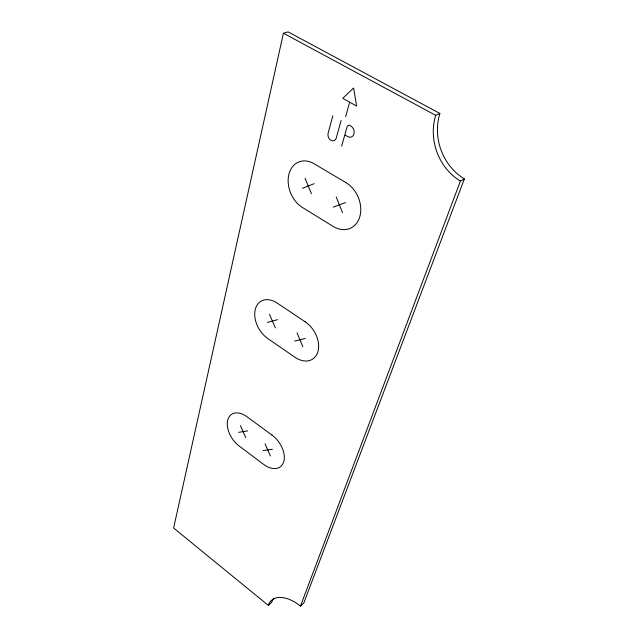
<?xml version="1.0" encoding="UTF-8"?>
<svg xmlns="http://www.w3.org/2000/svg" width="638" height="638" viewBox="0 0 638 638"><rect width="100%" height="100%" fill="white"/><g stroke="black" fill="none" stroke-linecap="round" stroke-linejoin="round"><path stroke-width="0.96" d="M439.869 113.452L435.69 115.319C428.281 139.85 438.458 167.674 460.397 181.112L464.376 178.903C442.517 165.569 432.428 137.84 439.869 113.452L288.113 31.9L283.431 33.216L173.624 528.017L268.295 605.366A33.415 18.813 48.9 0 1 300.466 606.1L303.816 602.966L464.376 178.903M332.829 115.805L328.123 133.254A5.359 4.131 71.1 0 0 330.931 140.28A5.359 4.131 71.1 0 0 336.29 137.952L341.107 120.494M345.644 116.594L349.664 102.168L356.626 106.036L353.611 88.004L342.75 98.332L349.177 101.897M341.641 146.182L347.072 126.882A2.951 2.313 71.8 0 1 350.079 125.558L350.788 125.965A6.061 4.745 71.6 0 1 353.946 133.932A6.061 4.745 71.6 0 1 347.766 136.612L345.294 135.192M300.466 606.1L460.397 181.112M268.295 605.366L271.652 602.336A33.288 18.853 48.9 0 1 274.021 598.205M302.428 188.322L314.127 183.672M333.299 207.079L345.533 202.581M267.362 322.437L277.514 319.678M294.676 341.059L305.251 338.459M238.628 432.341L247.584 430.889M263.103 450.572L272.402 449.28M283.431 33.216L435.69 115.319M240.398 425.57L245.758 437.652M265.049 443.833L270.4 456.003M269.507 314.255L275.313 327.86M297.029 332.892L302.835 346.625M305.068 178.225L311.408 193.777M336.218 196.975L342.542 212.685M345.892 182.588L314.143 163.775A25.727 19.284 67.2 0 0 288.982 173.959A25.727 19.284 67.2 0 0 302.532 207.541L333.084 226.378A25.975 19.945 65.5 0 0 359.784 216.753A25.975 19.945 65.5 0 0 345.892 182.588M305.187 321.815L277.187 303.074A22.88 15.822 59.4 0 0 255.336 309.159A22.88 15.822 59.4 0 0 267.777 338.539L294.836 357.2A23.143 16.261 57.7 0 0 317.907 351.666A23.143 16.261 57.7 0 0 305.187 321.815M272.051 435.14L247.026 416.766A20.767 13.103 55.4 0 0 227.75 420.003A20.767 13.103 55.4 0 0 239.242 446.09L263.518 464.32A21.038 13.406 54.1 0 0 283.782 461.609A21.038 13.406 54.1 0 0 272.051 435.14"/></g></svg>
